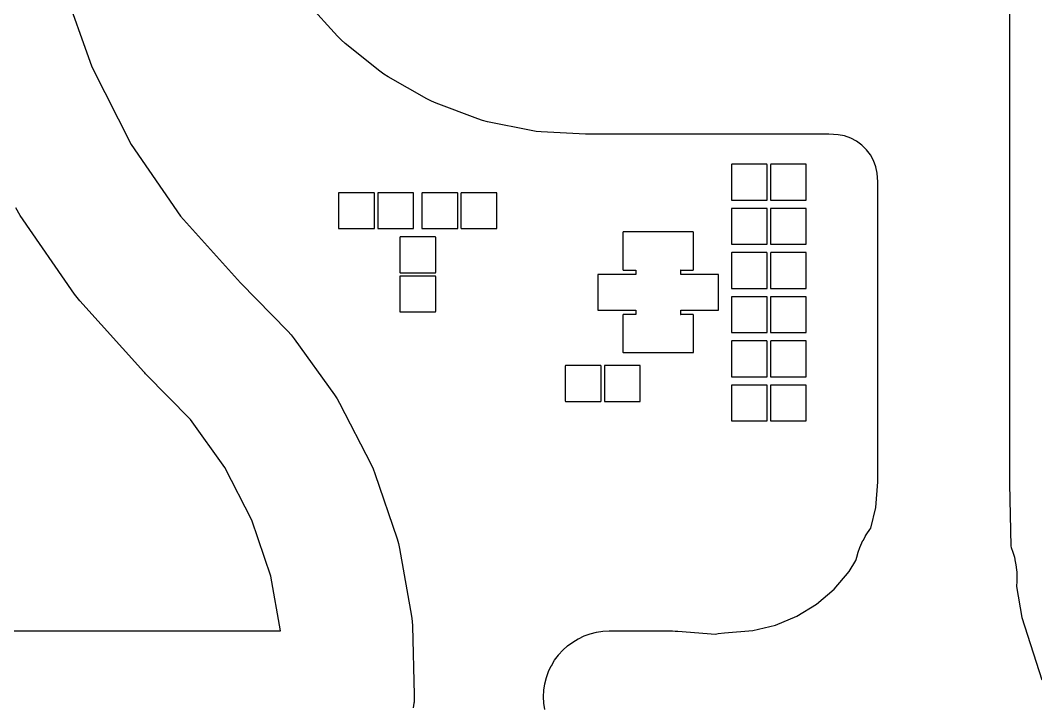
# Model space of a CAD drawing. Header units: inches. Extents: x -0.5 to 10, y -2.4 to 3.9.
# Drawn here: x 0.719 to 1.639, y 0.926 to 1.549 of the extents above; entities that cross this region are included whole.
import ezdxf

# ---------------------------------------------------------------- set-up
doc = ezdxf.new("R2010")
doc.units = ezdxf.units.IN

msp = doc.modelspace()

# ---------------------------------------------------------------- linework, layer by layer
for points in [[(1.61525, 1.905529), (1.61525, 1.129138), (1.616463, 1.072586), (1.616922, 1.071477), (1.616923, 1.071473), (1.616929, 1.071459), (1.618534, 1.067109), (1.618541, 1.067088), (1.618546, 1.067071), (1.619805, 1.062609), (1.61981, 1.06259), (1.62033, 1.060423), (1.620333, 1.060409), (1.620334, 1.060404), (1.621239, 1.055856), (1.621242, 1.055835), (1.621245, 1.055818), (1.62179, 1.051213), (1.621791, 1.051205), (1.621792, 1.051194), (1.621966, 1.048972), (1.621967, 1.048959), (1.621968, 1.048953), (1.62215, 1.04432), (1.62215, 1.0443), (1.62215, 1.04428), (1.621968, 1.039647), (1.621967, 1.039641), (1.621966, 1.039628), (1.621792, 1.037406), (1.621791, 1.037395), (1.62179, 1.037387), (1.621653, 1.036232), (1.626406, 1.007961), (1.644549, 0.951652)], [(0.757878, 1.580906), (0.784073, 1.506684), (0.819784, 1.436542), (0.864406, 1.371674), (0.918928, 1.311164), (0.961752, 1.267365), (0.961762, 1.267355), (0.961765, 1.267351), (0.964741, 1.264069), (0.964754, 1.264055), (0.964766, 1.264041), (0.967487, 1.260545), (0.96749, 1.260542), (0.967499, 1.26053), (1.004003, 1.209833), (1.004003, 1.209833), (1.004014, 1.209817), (1.006457, 1.206142), (1.006468, 1.206125), (1.006477, 1.20611), (1.008639, 1.202262), (1.008639, 1.202262), (1.008648, 1.202246), (1.037193, 1.146676), (1.037201, 1.14666), (1.037201, 1.146659), (1.03907, 1.142661), (1.039078, 1.142643), (1.039084, 1.142626), (1.040649, 1.138499), (1.04065, 1.138496), (1.040655, 1.138482), (1.060604, 1.07928), (1.060604, 1.079278), (1.060609, 1.079262), (1.061862, 1.07503), (1.061866, 1.075014), (1.061871, 1.074993), (1.062803, 1.070679), (1.062805, 1.070669), (1.062807, 1.070661), (1.073714, 1.009148), (1.073715, 1.009141), (1.073717, 1.00913), (1.074324, 1.004758), (1.074326, 1.004743), (1.074328, 1.004721), (1.074607, 1.000316), (1.074608, 1.000311), (1.074608, 1.000297), (1.07623, 0.937846), (1.07623, 0.937833), (1.07623, 0.937821), (1.076213, 0.937073), (1.076249, 0.936325), (1.07625, 0.9363), (1.076249, 0.936275), (1.076145, 0.934153), (1.076096, 0.932028), (1.076095, 0.932004), (1.076092, 0.931979), (1.076002, 0.931236), (1.075965, 0.930488), (1.075963, 0.930461), (1.07596, 0.930439), (1.075648, 0.928336), (1.075391, 0.926227)], [(1.19449, 0.924707), (1.19364, 0.930439), (1.193637, 0.930461), (1.193635, 0.930488), (1.193351, 0.936275), (1.19335, 0.9363), (1.193351, 0.936325), (1.193635, 0.942112), (1.193637, 0.942139), (1.19364, 0.942161), (1.19449, 0.947893), (1.194494, 0.947917), (1.1945, 0.947942), (1.195908, 0.953563), (1.195915, 0.953589), (1.195922, 0.95361), (1.197874, 0.959066), (1.197884, 0.95909), (1.197893, 0.959111), (1.200371, 0.96435), (1.200382, 0.964372), (1.200394, 0.964393), (1.203373, 0.969363), (1.203384, 0.969381), (1.2034, 0.969404), (1.206852, 0.974059), (1.206866, 0.974077), (1.206883, 0.974097), (1.210775, 0.97839), (1.210792, 0.978408), (1.21081, 0.978425), (1.215103, 0.982317), (1.215123, 0.982334), (1.215141, 0.982348), (1.219796, 0.9858), (1.219819, 0.985816), (1.219837, 0.985827), (1.224807, 0.988806), (1.224828, 0.988818), (1.22485, 0.988829), (1.230089, 0.991307), (1.23011, 0.991316), (1.230134, 0.991326), (1.23559, 0.993278), (1.235611, 0.993285), (1.235637, 0.993292), (1.241258, 0.9947), (1.241283, 0.994706), (1.241307, 0.99471), (1.247039, 0.99556), (1.247061, 0.995563), (1.247088, 0.995565), (1.252875, 0.995849), (1.25289, 0.99585), (1.2529, 0.99585), (1.3102, 0.99585), (1.31021, 0.99585), (1.310225, 0.995849), (1.312535, 0.995736), (1.314848, 0.995668), (1.314853, 0.995668), (1.314872, 0.995666), (1.349126, 0.992971), (1.351507, 0.993518), (1.351533, 0.993523), (1.351556, 0.993526), (1.357303, 0.994264), (1.357316, 0.994265), (1.357328, 0.994266), (1.382941, 0.996282), (1.403367, 1.001186), (1.422774, 1.009225), (1.440684, 1.0202), (1.456657, 1.033843), (1.4703, 1.049816), (1.476311, 1.059625), (1.476466, 1.060404), (1.476467, 1.060409), (1.47647, 1.060423), (1.47699, 1.06259), (1.47699, 1.06259), (1.476995, 1.062609), (1.478254, 1.067071), (1.478259, 1.067088), (1.478266, 1.067109), (1.479871, 1.071459), (1.479877, 1.071473), (1.479878, 1.071477), (1.480731, 1.073535), (1.480736, 1.073547), (1.480739, 1.073553), (1.48268, 1.077764), (1.482689, 1.077783), (1.482698, 1.077799), (1.484963, 1.081845), (1.484968, 1.081854), (1.484973, 1.081861), (1.486137, 1.083761), (1.486142, 1.083769), (1.486148, 1.083778), (1.488724, 1.087633), (1.488736, 1.08765), (1.488747, 1.087665), (1.489746, 1.088932), (1.494241, 1.107654), (1.49615, 1.130938), (1.49615, 1.402553), (1.49557, 1.410589), (1.494303, 1.416356), (1.492221, 1.421881), (1.489367, 1.42705), (1.485799, 1.431755), (1.481593, 1.435899), (1.476836, 1.439396), (1.471625, 1.442173), (1.466069, 1.444172), (1.460262, 1.445358), (1.451774, 1.44585), (1.2342, 1.44585), (1.23419, 1.44585), (1.234175, 1.445851), (1.232754, 1.44592), (1.231331, 1.44592), (1.231321, 1.44592), (1.231307, 1.44592), (1.19117, 1.447873), (1.191155, 1.447874), (1.191151, 1.447874), (1.186605, 1.448272), (1.186584, 1.448274), (1.186566, 1.448277), (1.182064, 1.449024), (1.182056, 1.449026), (1.182045, 1.449028), (1.142696, 1.457136), (1.142684, 1.457138), (1.142677, 1.45714), (1.138176, 1.458253), (1.138157, 1.458258), (1.138138, 1.458264), (1.133738, 1.459727), (1.133731, 1.45973), (1.13372, 1.459734), (1.096123, 1.473898), (1.096112, 1.473902), (1.096105, 1.473905), (1.091834, 1.475709), (1.091817, 1.475716), (1.091798, 1.475725), (1.087682, 1.477858), (1.087668, 1.477866), (1.087664, 1.477868), (1.052746, 1.497739), (1.05274, 1.497742), (1.052729, 1.497749), (1.048793, 1.500198), (1.048777, 1.500209), (1.04876, 1.50022), (1.045028, 1.502971), (1.045018, 1.502978), (1.045012, 1.502983), (1.013632, 1.528072), (1.013617, 1.528084), (1.010112, 1.531119), (1.010099, 1.531132), (1.010084, 1.531146), (1.006828, 1.534447), (1.006818, 1.534458), (1.006814, 1.534462), (0.979746, 1.56415)], [(0.44654, 0.99585), (0.955114, 0.99585), (0.946315, 1.045476), (0.929215, 1.096224), (0.904746, 1.143858), (0.873464, 1.187303), (0.832921, 1.228768), (0.83292, 1.228769), (0.832904, 1.228786), (0.832115, 1.229676), (0.831277, 1.23052), (0.831268, 1.230529), (0.83126, 1.230538), (0.773314, 1.294847), (0.773303, 1.294861), (0.773293, 1.294872), (0.768511, 1.300933), (0.768501, 1.300947), (0.768492, 1.30096), (0.719434, 1.372276), (0.719424, 1.372291), (0.719416, 1.372303), (0.715445, 1.378979)]]:
    msp.add_lwpolyline(points)
for points in [[(1.363925, 1.386051), (1.363925, 1.386051), (1.36395, 1.38605), (1.39545, 1.38605), (1.395475, 1.386051), (1.395524, 1.386056), (1.395572, 1.386065), (1.395619, 1.386079), (1.395664, 1.386098), (1.395707, 1.386121), (1.395748, 1.386149), (1.395786, 1.38618), (1.39582, 1.386214), (1.395851, 1.386252), (1.395879, 1.386293), (1.395902, 1.386336), (1.395921, 1.386381), (1.395935, 1.386428), (1.395944, 1.386476), (1.395949, 1.386525), (1.39595, 1.38655), (1.39595, 1.41805), (1.395949, 1.418075), (1.395944, 1.418124), (1.395935, 1.418172), (1.395921, 1.418219), (1.395902, 1.418264), (1.395879, 1.418307), (1.395851, 1.418348), (1.39582, 1.418386), (1.395786, 1.41842), (1.395748, 1.418451), (1.395707, 1.418479), (1.395664, 1.418502), (1.395619, 1.418521), (1.395572, 1.418535), (1.395524, 1.418544), (1.395475, 1.418549), (1.39545, 1.41855), (1.36395, 1.41855), (1.363925, 1.418549), (1.363876, 1.418544), (1.363828, 1.418535), (1.363781, 1.418521), (1.363736, 1.418502), (1.363693, 1.418479), (1.363652, 1.418451), (1.363614, 1.41842), (1.36358, 1.418386), (1.363549, 1.418348), (1.363521, 1.418307), (1.363498, 1.418264), (1.363479, 1.418219), (1.363465, 1.418172), (1.363456, 1.418124), (1.363451, 1.418075), (1.36345, 1.41805), (1.36345, 1.38655), (1.363451, 1.386525), (1.363456, 1.386476), (1.363465, 1.386428), (1.363479, 1.386381), (1.363498, 1.386336), (1.363521, 1.386293), (1.363549, 1.386252), (1.36358, 1.386214), (1.363614, 1.38618), (1.363652, 1.386149), (1.363693, 1.386121), (1.363736, 1.386098), (1.363781, 1.386079), (1.363828, 1.386065), (1.363876, 1.386056)], [(1.399325, 1.386051), (1.399325, 1.386051), (1.39935, 1.38605), (1.43085, 1.38605), (1.430875, 1.386051), (1.430924, 1.386056), (1.430972, 1.386065), (1.431019, 1.386079), (1.431064, 1.386098), (1.431107, 1.386121), (1.431148, 1.386149), (1.431186, 1.38618), (1.43122, 1.386214), (1.431251, 1.386252), (1.431279, 1.386293), (1.431302, 1.386336), (1.431321, 1.386381), (1.431335, 1.386428), (1.431344, 1.386476), (1.431349, 1.386525), (1.43135, 1.38655), (1.43135, 1.41805), (1.431349, 1.418075), (1.431344, 1.418124), (1.431335, 1.418172), (1.431321, 1.418219), (1.431302, 1.418264), (1.431279, 1.418307), (1.431251, 1.418348), (1.43122, 1.418386), (1.431186, 1.41842), (1.431148, 1.418451), (1.431107, 1.418479), (1.431064, 1.418502), (1.431019, 1.418521), (1.430972, 1.418535), (1.430924, 1.418544), (1.430875, 1.418549), (1.43085, 1.41855), (1.39935, 1.41855), (1.399325, 1.418549), (1.399276, 1.418544), (1.399228, 1.418535), (1.399181, 1.418521), (1.399136, 1.418502), (1.399093, 1.418479), (1.399052, 1.418451), (1.399014, 1.41842), (1.39898, 1.418386), (1.398949, 1.418348), (1.398921, 1.418307), (1.398898, 1.418264), (1.398879, 1.418219), (1.398865, 1.418172), (1.398856, 1.418124), (1.398851, 1.418075), (1.39885, 1.41805), (1.39885, 1.38655), (1.398851, 1.386525), (1.398856, 1.386476), (1.398865, 1.386428), (1.398879, 1.386381), (1.398898, 1.386336), (1.398921, 1.386293), (1.398949, 1.386252), (1.39898, 1.386214), (1.399014, 1.38618), (1.399052, 1.386149), (1.399093, 1.386121), (1.399136, 1.386098), (1.399181, 1.386079), (1.399228, 1.386065), (1.399276, 1.386056)], [(1.007651, 1.392275), (1.007651, 1.392275), (1.00765, 1.39225), (1.00765, 1.36075), (1.007651, 1.360725), (1.007656, 1.360676), (1.007665, 1.360628), (1.007679, 1.360581), (1.007698, 1.360536), (1.007721, 1.360493), (1.007749, 1.360452), (1.00778, 1.360414), (1.007814, 1.36038), (1.007852, 1.360349), (1.007893, 1.360321), (1.007936, 1.360298), (1.007981, 1.360279), (1.008028, 1.360265), (1.008076, 1.360256), (1.008125, 1.360251), (1.00815, 1.36025), (1.03965, 1.36025), (1.039675, 1.360251), (1.039724, 1.360256), (1.039772, 1.360265), (1.039819, 1.360279), (1.039864, 1.360298), (1.039907, 1.360321), (1.039948, 1.360349), (1.039986, 1.36038), (1.04002, 1.360414), (1.040051, 1.360452), (1.040079, 1.360493), (1.040102, 1.360536), (1.040121, 1.360581), (1.040135, 1.360628), (1.040144, 1.360676), (1.040149, 1.360725), (1.04015, 1.36075), (1.04015, 1.39225), (1.040149, 1.392275), (1.040144, 1.392324), (1.040135, 1.392372), (1.040121, 1.392419), (1.040102, 1.392464), (1.040079, 1.392507), (1.040051, 1.392548), (1.04002, 1.392586), (1.039986, 1.39262), (1.039948, 1.392651), (1.039907, 1.392679), (1.039864, 1.392702), (1.039819, 1.392721), (1.039772, 1.392735), (1.039724, 1.392744), (1.039675, 1.392749), (1.03965, 1.39275), (1.00815, 1.39275), (1.008125, 1.392749), (1.008076, 1.392744), (1.008028, 1.392735), (1.007981, 1.392721), (1.007936, 1.392702), (1.007893, 1.392679), (1.007852, 1.392651), (1.007814, 1.39262), (1.00778, 1.392586), (1.007749, 1.392548), (1.007721, 1.392507), (1.007698, 1.392464), (1.007679, 1.392419), (1.007665, 1.392372), (1.007656, 1.392324)], [(1.043151, 1.392275), (1.043151, 1.392275), (1.04315, 1.39225), (1.04315, 1.36075), (1.043151, 1.360725), (1.043156, 1.360676), (1.043165, 1.360628), (1.043179, 1.360581), (1.043198, 1.360536), (1.043221, 1.360493), (1.043249, 1.360452), (1.04328, 1.360414), (1.043314, 1.36038), (1.043352, 1.360349), (1.043393, 1.360321), (1.043436, 1.360298), (1.043481, 1.360279), (1.043528, 1.360265), (1.043576, 1.360256), (1.043625, 1.360251), (1.04365, 1.36025), (1.07515, 1.36025), (1.075175, 1.360251), (1.075224, 1.360256), (1.075272, 1.360265), (1.075319, 1.360279), (1.075364, 1.360298), (1.075407, 1.360321), (1.075448, 1.360349), (1.075486, 1.36038), (1.07552, 1.360414), (1.075551, 1.360452), (1.075579, 1.360493), (1.075602, 1.360536), (1.075621, 1.360581), (1.075635, 1.360628), (1.075644, 1.360676), (1.075649, 1.360725), (1.07565, 1.36075), (1.07565, 1.39225), (1.075649, 1.392275), (1.075644, 1.392324), (1.075635, 1.392372), (1.075621, 1.392419), (1.075602, 1.392464), (1.075579, 1.392507), (1.075551, 1.392548), (1.07552, 1.392586), (1.075486, 1.39262), (1.075448, 1.392651), (1.075407, 1.392679), (1.075364, 1.392702), (1.075319, 1.392721), (1.075272, 1.392735), (1.075224, 1.392744), (1.075175, 1.392749), (1.07515, 1.39275), (1.04365, 1.39275), (1.043625, 1.392749), (1.043576, 1.392744), (1.043528, 1.392735), (1.043481, 1.392721), (1.043436, 1.392702), (1.043393, 1.392679), (1.043352, 1.392651), (1.043314, 1.39262), (1.04328, 1.392586), (1.043249, 1.392548), (1.043221, 1.392507), (1.043198, 1.392464), (1.043179, 1.392419), (1.043165, 1.392372), (1.043156, 1.392324)], [(1.083625, 1.360251), (1.083625, 1.360251), (1.08365, 1.36025), (1.11515, 1.36025), (1.115175, 1.360251), (1.115224, 1.360256), (1.115272, 1.360265), (1.115319, 1.360279), (1.115364, 1.360298), (1.115407, 1.360321), (1.115448, 1.360349), (1.115486, 1.36038), (1.11552, 1.360414), (1.115551, 1.360452), (1.115579, 1.360493), (1.115602, 1.360536), (1.115621, 1.360581), (1.115635, 1.360628), (1.115644, 1.360676), (1.115649, 1.360725), (1.11565, 1.36075), (1.11565, 1.39225), (1.115649, 1.392275), (1.115644, 1.392324), (1.115635, 1.392372), (1.115621, 1.392419), (1.115602, 1.392464), (1.115579, 1.392507), (1.115551, 1.392548), (1.11552, 1.392586), (1.115486, 1.39262), (1.115448, 1.392651), (1.115407, 1.392679), (1.115364, 1.392702), (1.115319, 1.392721), (1.115272, 1.392735), (1.115224, 1.392744), (1.115175, 1.392749), (1.11515, 1.39275), (1.08365, 1.39275), (1.083625, 1.392749), (1.083576, 1.392744), (1.083528, 1.392735), (1.083481, 1.392721), (1.083436, 1.392702), (1.083393, 1.392679), (1.083352, 1.392651), (1.083314, 1.39262), (1.08328, 1.392586), (1.083249, 1.392548), (1.083221, 1.392507), (1.083198, 1.392464), (1.083179, 1.392419), (1.083165, 1.392372), (1.083156, 1.392324), (1.083151, 1.392275), (1.08315, 1.39225), (1.08315, 1.36075), (1.083151, 1.360725), (1.083156, 1.360676), (1.083165, 1.360628), (1.083179, 1.360581), (1.083198, 1.360536), (1.083221, 1.360493), (1.083249, 1.360452), (1.08328, 1.360414), (1.083314, 1.36038), (1.083352, 1.360349), (1.083393, 1.360321), (1.083436, 1.360298), (1.083481, 1.360279), (1.083528, 1.360265), (1.083576, 1.360256)], [(1.118551, 1.392275), (1.118551, 1.392275), (1.11855, 1.39225), (1.11855, 1.36075), (1.118551, 1.360725), (1.118556, 1.360676), (1.118565, 1.360628), (1.118579, 1.360581), (1.118598, 1.360536), (1.118621, 1.360493), (1.118649, 1.360452), (1.11868, 1.360414), (1.118714, 1.36038), (1.118752, 1.360349), (1.118793, 1.360321), (1.118836, 1.360298), (1.118881, 1.360279), (1.118928, 1.360265), (1.118976, 1.360256), (1.119025, 1.360251), (1.11905, 1.36025), (1.15055, 1.36025), (1.150575, 1.360251), (1.150624, 1.360256), (1.150672, 1.360265), (1.150719, 1.360279), (1.150764, 1.360298), (1.150807, 1.360321), (1.150848, 1.360349), (1.150886, 1.36038), (1.15092, 1.360414), (1.150951, 1.360452), (1.150979, 1.360493), (1.151002, 1.360536), (1.151021, 1.360581), (1.151035, 1.360628), (1.151044, 1.360676), (1.151049, 1.360725), (1.15105, 1.36075), (1.15105, 1.39225), (1.151049, 1.392275), (1.151044, 1.392324), (1.151035, 1.392372), (1.151021, 1.392419), (1.151002, 1.392464), (1.150979, 1.392507), (1.150951, 1.392548), (1.15092, 1.392586), (1.150886, 1.39262), (1.150848, 1.392651), (1.150807, 1.392679), (1.150764, 1.392702), (1.150719, 1.392721), (1.150672, 1.392735), (1.150624, 1.392744), (1.150575, 1.392749), (1.15055, 1.39275), (1.11905, 1.39275), (1.119025, 1.392749), (1.118976, 1.392744), (1.118928, 1.392735), (1.118881, 1.392721), (1.118836, 1.392702), (1.118793, 1.392679), (1.118752, 1.392651), (1.118714, 1.39262), (1.11868, 1.392586), (1.118649, 1.392548), (1.118621, 1.392507), (1.118598, 1.392464), (1.118579, 1.392419), (1.118565, 1.392372), (1.118556, 1.392324)], [(1.363925, 1.346051), (1.363925, 1.346051), (1.36395, 1.34605), (1.39545, 1.34605), (1.395475, 1.346051), (1.395524, 1.346056), (1.395572, 1.346065), (1.395619, 1.346079), (1.395664, 1.346098), (1.395707, 1.346121), (1.395748, 1.346149), (1.395786, 1.34618), (1.39582, 1.346214), (1.395851, 1.346252), (1.395879, 1.346293), (1.395902, 1.346336), (1.395921, 1.346381), (1.395935, 1.346428), (1.395944, 1.346476), (1.395949, 1.346525), (1.39595, 1.34655), (1.39595, 1.37805), (1.395949, 1.378075), (1.395944, 1.378124), (1.395935, 1.378172), (1.395921, 1.378219), (1.395902, 1.378264), (1.395879, 1.378307), (1.395851, 1.378348), (1.39582, 1.378386), (1.395786, 1.37842), (1.395748, 1.378451), (1.395707, 1.378479), (1.395664, 1.378502), (1.395619, 1.378521), (1.395572, 1.378535), (1.395524, 1.378544), (1.395475, 1.378549), (1.39545, 1.37855), (1.36395, 1.37855), (1.363925, 1.378549), (1.363876, 1.378544), (1.363828, 1.378535), (1.363781, 1.378521), (1.363736, 1.378502), (1.363693, 1.378479), (1.363652, 1.378451), (1.363614, 1.37842), (1.36358, 1.378386), (1.363549, 1.378348), (1.363521, 1.378307), (1.363498, 1.378264), (1.363479, 1.378219), (1.363465, 1.378172), (1.363456, 1.378124), (1.363451, 1.378075), (1.36345, 1.37805), (1.36345, 1.34655), (1.363451, 1.346525), (1.363456, 1.346476), (1.363465, 1.346428), (1.363479, 1.346381), (1.363498, 1.346336), (1.363521, 1.346293), (1.363549, 1.346252), (1.36358, 1.346214), (1.363614, 1.34618), (1.363652, 1.346149), (1.363693, 1.346121), (1.363736, 1.346098), (1.363781, 1.346079), (1.363828, 1.346065), (1.363876, 1.346056)], [(1.398851, 1.378075), (1.398851, 1.378075), (1.39885, 1.37805), (1.39885, 1.34655), (1.398851, 1.346525), (1.398856, 1.346476), (1.398865, 1.346428), (1.398879, 1.346381), (1.398898, 1.346336), (1.398921, 1.346293), (1.398949, 1.346252), (1.39898, 1.346214), (1.399014, 1.34618), (1.399052, 1.346149), (1.399093, 1.346121), (1.399136, 1.346098), (1.399181, 1.346079), (1.399228, 1.346065), (1.399276, 1.346056), (1.399325, 1.346051), (1.39935, 1.34605), (1.43085, 1.34605), (1.430875, 1.346051), (1.430924, 1.346056), (1.430972, 1.346065), (1.431019, 1.346079), (1.431064, 1.346098), (1.431107, 1.346121), (1.431148, 1.346149), (1.431186, 1.34618), (1.43122, 1.346214), (1.431251, 1.346252), (1.431279, 1.346293), (1.431302, 1.346336), (1.431321, 1.346381), (1.431335, 1.346428), (1.431344, 1.346476), (1.431349, 1.346525), (1.43135, 1.34655), (1.43135, 1.37805), (1.431349, 1.378075), (1.431344, 1.378124), (1.431335, 1.378172), (1.431321, 1.378219), (1.431302, 1.378264), (1.431279, 1.378307), (1.431251, 1.378348), (1.43122, 1.378386), (1.431186, 1.37842), (1.431148, 1.378451), (1.431107, 1.378479), (1.431064, 1.378502), (1.431019, 1.378521), (1.430972, 1.378535), (1.430924, 1.378544), (1.430875, 1.378549), (1.43085, 1.37855), (1.39935, 1.37855), (1.399325, 1.378549), (1.399276, 1.378544), (1.399228, 1.378535), (1.399181, 1.378521), (1.399136, 1.378502), (1.399093, 1.378479), (1.399052, 1.378451), (1.399014, 1.37842), (1.39898, 1.378386), (1.398949, 1.378348), (1.398921, 1.378307), (1.398898, 1.378264), (1.398879, 1.378219), (1.398865, 1.378172), (1.398856, 1.378124)], [(1.063151, 1.352275), (1.063151, 1.352275), (1.06315, 1.35225), (1.06315, 1.32075), (1.063151, 1.320725), (1.063156, 1.320676), (1.063165, 1.320628), (1.063179, 1.320581), (1.063198, 1.320536), (1.063221, 1.320493), (1.063249, 1.320452), (1.06328, 1.320414), (1.063314, 1.32038), (1.063352, 1.320349), (1.063393, 1.320321), (1.063436, 1.320298), (1.063481, 1.320279), (1.063528, 1.320265), (1.063576, 1.320256), (1.063625, 1.320251), (1.06365, 1.32025), (1.09515, 1.32025), (1.095175, 1.320251), (1.095224, 1.320256), (1.095272, 1.320265), (1.095319, 1.320279), (1.095364, 1.320298), (1.095407, 1.320321), (1.095448, 1.320349), (1.095486, 1.32038), (1.09552, 1.320414), (1.095551, 1.320452), (1.095579, 1.320493), (1.095602, 1.320536), (1.095621, 1.320581), (1.095635, 1.320628), (1.095644, 1.320676), (1.095649, 1.320725), (1.09565, 1.32075), (1.09565, 1.35225), (1.095649, 1.352275), (1.095644, 1.352324), (1.095635, 1.352372), (1.095621, 1.352419), (1.095602, 1.352464), (1.095579, 1.352507), (1.095551, 1.352548), (1.09552, 1.352586), (1.095486, 1.35262), (1.095448, 1.352651), (1.095407, 1.352679), (1.095364, 1.352702), (1.095319, 1.352721), (1.095272, 1.352735), (1.095224, 1.352744), (1.095175, 1.352749), (1.09515, 1.35275), (1.06365, 1.35275), (1.063625, 1.352749), (1.063576, 1.352744), (1.063528, 1.352735), (1.063481, 1.352721), (1.063436, 1.352702), (1.063393, 1.352679), (1.063352, 1.352651), (1.063314, 1.35262), (1.06328, 1.352586), (1.063249, 1.352548), (1.063221, 1.352507), (1.063198, 1.352464), (1.063179, 1.352419), (1.063165, 1.352372), (1.063156, 1.352324)], [(1.242553, 1.3026), (1.242551, 1.302575), (1.24255, 1.30255), (1.24255, 1.28685), (1.242551, 1.286825), (1.242556, 1.286776), (1.242565, 1.286728), (1.242579, 1.286681), (1.242598, 1.286636), (1.242621, 1.286593), (1.242649, 1.286552), (1.24268, 1.286514), (1.242714, 1.28648), (1.242752, 1.286449), (1.242793, 1.286421), (1.242836, 1.286398), (1.242881, 1.286379), (1.242928, 1.286365), (1.242976, 1.286356), (1.243025, 1.286351), (1.243025, 1.286351), (1.24305, 1.28635), (1.27655, 1.28635), (1.276575, 1.286351), (1.276624, 1.286356), (1.276672, 1.286365), (1.276719, 1.286379), (1.276764, 1.286398), (1.2768, 1.286417), (1.2768, 1.2827), (1.276801, 1.282675), (1.276806, 1.282626), (1.276815, 1.282578), (1.276829, 1.282531), (1.276848, 1.282486), (1.276867, 1.28245), (1.26575, 1.28245), (1.265725, 1.282449), (1.265676, 1.282444), (1.265628, 1.282435), (1.265581, 1.282421), (1.265536, 1.282402), (1.265493, 1.282379), (1.265452, 1.282351), (1.265414, 1.28232), (1.26538, 1.282286), (1.265349, 1.282248), (1.265321, 1.282207), (1.265298, 1.282164), (1.265279, 1.282119), (1.265265, 1.282072), (1.265256, 1.282024), (1.265251, 1.281975), (1.26525, 1.28195), (1.26525, 1.24845), (1.265251, 1.248425), (1.265256, 1.248376), (1.265265, 1.248328), (1.265279, 1.248281), (1.265298, 1.248236), (1.265321, 1.248193), (1.265349, 1.248152), (1.26538, 1.248114), (1.265414, 1.24808), (1.265452, 1.248049), (1.265493, 1.248021), (1.265536, 1.247998), (1.265581, 1.247979), (1.265628, 1.247965), (1.265676, 1.247956), (1.265725, 1.247951), (1.265725, 1.247951), (1.26575, 1.24795), (1.29715, 1.24795), (1.297175, 1.247951), (1.2972, 1.247953), (1.297225, 1.247951), (1.297225, 1.247951), (1.29725, 1.24795), (1.32865, 1.24795), (1.328675, 1.247951), (1.328724, 1.247956), (1.328772, 1.247965), (1.328819, 1.247979), (1.328864, 1.247998), (1.328907, 1.248021), (1.328948, 1.248049), (1.328986, 1.24808), (1.32902, 1.248114), (1.329051, 1.248152), (1.329079, 1.248193), (1.329102, 1.248236), (1.329121, 1.248281), (1.329135, 1.248328), (1.329144, 1.248376), (1.329149, 1.248425), (1.32915, 1.24845), (1.32915, 1.28195), (1.329149, 1.281975), (1.329144, 1.282024), (1.329135, 1.282072), (1.329121, 1.282119), (1.329102, 1.282164), (1.329079, 1.282207), (1.329051, 1.282248), (1.32902, 1.282286), (1.328986, 1.28232), (1.328948, 1.282351), (1.328907, 1.282379), (1.328864, 1.282402), (1.328819, 1.282421), (1.328772, 1.282435), (1.328724, 1.282444), (1.328675, 1.282449), (1.32865, 1.28245), (1.317533, 1.28245), (1.317552, 1.282486), (1.317571, 1.282531), (1.317585, 1.282578), (1.317594, 1.282626), (1.317599, 1.282675), (1.3176, 1.2827), (1.3176, 1.286417), (1.317636, 1.286398), (1.317681, 1.286379), (1.317728, 1.286365), (1.317776, 1.286356), (1.317825, 1.286351), (1.317825, 1.286351), (1.31785, 1.28635), (1.35135, 1.28635), (1.351375, 1.286351), (1.351424, 1.286356), (1.351472, 1.286365), (1.351519, 1.286379), (1.351564, 1.286398), (1.351607, 1.286421), (1.351648, 1.286449), (1.351686, 1.28648), (1.35172, 1.286514), (1.351751, 1.286552), (1.351779, 1.286593), (1.351802, 1.286636), (1.351821, 1.286681), (1.351835, 1.286728), (1.351844, 1.286776), (1.351849, 1.286825), (1.35185, 1.28685), (1.35185, 1.30255), (1.351849, 1.302575), (1.351847, 1.3026), (1.351849, 1.302625), (1.35185, 1.30265), (1.35185, 1.31835), (1.351849, 1.318375), (1.351844, 1.318424), (1.351835, 1.318472), (1.351821, 1.318519), (1.351802, 1.318564), (1.351779, 1.318607), (1.351751, 1.318648), (1.35172, 1.318686), (1.351686, 1.31872), (1.351648, 1.318751), (1.351607, 1.318779), (1.351564, 1.318802), (1.351519, 1.318821), (1.351472, 1.318835), (1.351424, 1.318844), (1.351375, 1.318849), (1.35135, 1.31885), (1.31785, 1.31885), (1.317825, 1.318849), (1.317776, 1.318844), (1.317728, 1.318835), (1.317681, 1.318821), (1.317636, 1.318802), (1.3176, 1.318783), (1.3176, 1.3225), (1.317599, 1.322525), (1.317594, 1.322574), (1.317585, 1.322622), (1.317571, 1.322669), (1.317552, 1.322714), (1.317533, 1.32275), (1.32865, 1.32275), (1.328675, 1.322751), (1.328724, 1.322756), (1.328772, 1.322765), (1.328819, 1.322779), (1.328864, 1.322798), (1.328907, 1.322821), (1.328948, 1.322849), (1.328986, 1.32288), (1.32902, 1.322914), (1.329051, 1.322952), (1.329079, 1.322993), (1.329102, 1.323036), (1.329121, 1.323081), (1.329135, 1.323128), (1.329144, 1.323176), (1.329149, 1.323225), (1.32915, 1.32325), (1.32915, 1.35675), (1.329149, 1.356775), (1.329144, 1.356824), (1.329135, 1.356872), (1.329121, 1.356919), (1.329102, 1.356964), (1.329079, 1.357007), (1.329051, 1.357048), (1.32902, 1.357086), (1.328986, 1.35712), (1.328948, 1.357151), (1.328907, 1.357179), (1.328864, 1.357202), (1.328819, 1.357221), (1.328772, 1.357235), (1.328724, 1.357244), (1.328675, 1.357249), (1.32865, 1.35725), (1.29725, 1.35725), (1.297225, 1.357249), (1.2972, 1.357247), (1.297175, 1.357249), (1.29715, 1.35725), (1.26575, 1.35725), (1.265725, 1.357249), (1.265676, 1.357244), (1.265628, 1.357235), (1.265581, 1.357221), (1.265536, 1.357202), (1.265493, 1.357179), (1.265452, 1.357151), (1.265414, 1.35712), (1.26538, 1.357086), (1.265349, 1.357048), (1.265321, 1.357007), (1.265298, 1.356964), (1.265279, 1.356919), (1.265265, 1.356872), (1.265256, 1.356824), (1.265251, 1.356775), (1.26525, 1.35675), (1.26525, 1.32325), (1.265251, 1.323225), (1.265256, 1.323176), (1.265265, 1.323128), (1.265279, 1.323081), (1.265298, 1.323036), (1.265321, 1.322993), (1.265349, 1.322952), (1.26538, 1.322914), (1.265414, 1.32288), (1.265452, 1.322849), (1.265493, 1.322821), (1.265536, 1.322798), (1.265581, 1.322779), (1.265628, 1.322765), (1.265676, 1.322756), (1.265725, 1.322751), (1.265725, 1.322751), (1.26575, 1.32275), (1.276867, 1.32275), (1.276848, 1.322714), (1.276829, 1.322669), (1.276815, 1.322622), (1.276806, 1.322574), (1.276801, 1.322525), (1.276801, 1.322525), (1.2768, 1.3225), (1.2768, 1.318783), (1.276764, 1.318802), (1.276719, 1.318821), (1.276672, 1.318835), (1.276624, 1.318844), (1.276575, 1.318849), (1.27655, 1.31885), (1.24305, 1.31885), (1.243025, 1.318849), (1.242976, 1.318844), (1.242928, 1.318835), (1.242881, 1.318821), (1.242836, 1.318802), (1.242793, 1.318779), (1.242752, 1.318751), (1.242714, 1.31872), (1.24268, 1.318686), (1.242649, 1.318648), (1.242621, 1.318607), (1.242598, 1.318564), (1.242579, 1.318519), (1.242565, 1.318472), (1.242556, 1.318424), (1.242551, 1.318375), (1.24255, 1.31835), (1.24255, 1.30265), (1.242551, 1.302625)], [(1.363451, 1.338075), (1.363451, 1.338075), (1.36345, 1.33805), (1.36345, 1.30655), (1.363451, 1.306525), (1.363456, 1.306476), (1.363465, 1.306428), (1.363479, 1.306381), (1.363498, 1.306336), (1.363521, 1.306293), (1.363549, 1.306252), (1.36358, 1.306214), (1.363614, 1.30618), (1.363652, 1.306149), (1.363693, 1.306121), (1.363736, 1.306098), (1.363781, 1.306079), (1.363828, 1.306065), (1.363876, 1.306056), (1.363925, 1.306051), (1.36395, 1.30605), (1.39545, 1.30605), (1.395475, 1.306051), (1.395524, 1.306056), (1.395572, 1.306065), (1.395619, 1.306079), (1.395664, 1.306098), (1.395707, 1.306121), (1.395748, 1.306149), (1.395786, 1.30618), (1.39582, 1.306214), (1.395851, 1.306252), (1.395879, 1.306293), (1.395902, 1.306336), (1.395921, 1.306381), (1.395935, 1.306428), (1.395944, 1.306476), (1.395949, 1.306525), (1.39595, 1.30655), (1.39595, 1.33805), (1.395949, 1.338075), (1.395944, 1.338124), (1.395935, 1.338172), (1.395921, 1.338219), (1.395902, 1.338264), (1.395879, 1.338307), (1.395851, 1.338348), (1.39582, 1.338386), (1.395786, 1.33842), (1.395748, 1.338451), (1.395707, 1.338479), (1.395664, 1.338502), (1.395619, 1.338521), (1.395572, 1.338535), (1.395524, 1.338544), (1.395475, 1.338549), (1.39545, 1.33855), (1.36395, 1.33855), (1.363925, 1.338549), (1.363876, 1.338544), (1.363828, 1.338535), (1.363781, 1.338521), (1.363736, 1.338502), (1.363693, 1.338479), (1.363652, 1.338451), (1.363614, 1.33842), (1.36358, 1.338386), (1.363549, 1.338348), (1.363521, 1.338307), (1.363498, 1.338264), (1.363479, 1.338219), (1.363465, 1.338172), (1.363456, 1.338124)], [(1.398851, 1.338075), (1.398851, 1.338075), (1.39885, 1.33805), (1.39885, 1.30655), (1.398851, 1.306525), (1.398856, 1.306476), (1.398865, 1.306428), (1.398879, 1.306381), (1.398898, 1.306336), (1.398921, 1.306293), (1.398949, 1.306252), (1.39898, 1.306214), (1.399014, 1.30618), (1.399052, 1.306149), (1.399093, 1.306121), (1.399136, 1.306098), (1.399181, 1.306079), (1.399228, 1.306065), (1.399276, 1.306056), (1.399325, 1.306051), (1.39935, 1.30605), (1.43085, 1.30605), (1.430875, 1.306051), (1.430924, 1.306056), (1.430972, 1.306065), (1.431019, 1.306079), (1.431064, 1.306098), (1.431107, 1.306121), (1.431148, 1.306149), (1.431186, 1.30618), (1.43122, 1.306214), (1.431251, 1.306252), (1.431279, 1.306293), (1.431302, 1.306336), (1.431321, 1.306381), (1.431335, 1.306428), (1.431344, 1.306476), (1.431349, 1.306525), (1.43135, 1.30655), (1.43135, 1.33805), (1.431349, 1.338075), (1.431344, 1.338124), (1.431335, 1.338172), (1.431321, 1.338219), (1.431302, 1.338264), (1.431279, 1.338307), (1.431251, 1.338348), (1.43122, 1.338386), (1.431186, 1.33842), (1.431148, 1.338451), (1.431107, 1.338479), (1.431064, 1.338502), (1.431019, 1.338521), (1.430972, 1.338535), (1.430924, 1.338544), (1.430875, 1.338549), (1.43085, 1.33855), (1.39935, 1.33855), (1.399325, 1.338549), (1.399276, 1.338544), (1.399228, 1.338535), (1.399181, 1.338521), (1.399136, 1.338502), (1.399093, 1.338479), (1.399052, 1.338451), (1.399014, 1.33842), (1.39898, 1.338386), (1.398949, 1.338348), (1.398921, 1.338307), (1.398898, 1.338264), (1.398879, 1.338219), (1.398865, 1.338172), (1.398856, 1.338124)], [(1.063625, 1.284751), (1.063625, 1.284751), (1.06365, 1.28475), (1.09515, 1.28475), (1.095175, 1.284751), (1.095224, 1.284756), (1.095272, 1.284765), (1.095319, 1.284779), (1.095364, 1.284798), (1.095407, 1.284821), (1.095448, 1.284849), (1.095486, 1.28488), (1.09552, 1.284914), (1.095551, 1.284952), (1.095579, 1.284993), (1.095602, 1.285036), (1.095621, 1.285081), (1.095635, 1.285128), (1.095644, 1.285176), (1.095649, 1.285225), (1.09565, 1.28525), (1.09565, 1.31675), (1.095649, 1.316775), (1.095644, 1.316824), (1.095635, 1.316872), (1.095621, 1.316919), (1.095602, 1.316964), (1.095579, 1.317007), (1.095551, 1.317048), (1.09552, 1.317086), (1.095486, 1.31712), (1.095448, 1.317151), (1.095407, 1.317179), (1.095364, 1.317202), (1.095319, 1.317221), (1.095272, 1.317235), (1.095224, 1.317244), (1.095175, 1.317249), (1.09515, 1.31725), (1.06365, 1.31725), (1.063625, 1.317249), (1.063576, 1.317244), (1.063528, 1.317235), (1.063481, 1.317221), (1.063436, 1.317202), (1.063393, 1.317179), (1.063352, 1.317151), (1.063314, 1.31712), (1.06328, 1.317086), (1.063249, 1.317048), (1.063221, 1.317007), (1.063198, 1.316964), (1.063179, 1.316919), (1.063165, 1.316872), (1.063156, 1.316824), (1.063151, 1.316775), (1.06315, 1.31675), (1.06315, 1.28525), (1.063151, 1.285225), (1.063156, 1.285176), (1.063165, 1.285128), (1.063179, 1.285081), (1.063198, 1.285036), (1.063221, 1.284993), (1.063249, 1.284952), (1.06328, 1.284914), (1.063314, 1.28488), (1.063352, 1.284849), (1.063393, 1.284821), (1.063436, 1.284798), (1.063481, 1.284779), (1.063528, 1.284765), (1.063576, 1.284756)], [(1.363925, 1.266051), (1.363925, 1.266051), (1.36395, 1.26605), (1.39545, 1.26605), (1.395475, 1.266051), (1.395524, 1.266056), (1.395572, 1.266065), (1.395619, 1.266079), (1.395664, 1.266098), (1.395707, 1.266121), (1.395748, 1.266149), (1.395786, 1.26618), (1.39582, 1.266214), (1.395851, 1.266252), (1.395879, 1.266293), (1.395902, 1.266336), (1.395921, 1.266381), (1.395935, 1.266428), (1.395944, 1.266476), (1.395949, 1.266525), (1.39595, 1.26655), (1.39595, 1.29805), (1.395949, 1.298075), (1.395944, 1.298124), (1.395935, 1.298172), (1.395921, 1.298219), (1.395902, 1.298264), (1.395879, 1.298307), (1.395851, 1.298348), (1.39582, 1.298386), (1.395786, 1.29842), (1.395748, 1.298451), (1.395707, 1.298479), (1.395664, 1.298502), (1.395619, 1.298521), (1.395572, 1.298535), (1.395524, 1.298544), (1.395475, 1.298549), (1.39545, 1.29855), (1.36395, 1.29855), (1.363925, 1.298549), (1.363876, 1.298544), (1.363828, 1.298535), (1.363781, 1.298521), (1.363736, 1.298502), (1.363693, 1.298479), (1.363652, 1.298451), (1.363614, 1.29842), (1.36358, 1.298386), (1.363549, 1.298348), (1.363521, 1.298307), (1.363498, 1.298264), (1.363479, 1.298219), (1.363465, 1.298172), (1.363456, 1.298124), (1.363451, 1.298075), (1.36345, 1.29805), (1.36345, 1.26655), (1.363451, 1.266525), (1.363456, 1.266476), (1.363465, 1.266428), (1.363479, 1.266381), (1.363498, 1.266336), (1.363521, 1.266293), (1.363549, 1.266252), (1.36358, 1.266214), (1.363614, 1.26618), (1.363652, 1.266149), (1.363693, 1.266121), (1.363736, 1.266098), (1.363781, 1.266079), (1.363828, 1.266065), (1.363876, 1.266056)], [(1.399325, 1.266051), (1.399325, 1.266051), (1.39935, 1.26605), (1.43085, 1.26605), (1.430875, 1.266051), (1.430924, 1.266056), (1.430972, 1.266065), (1.431019, 1.266079), (1.431064, 1.266098), (1.431107, 1.266121), (1.431148, 1.266149), (1.431186, 1.26618), (1.43122, 1.266214), (1.431251, 1.266252), (1.431279, 1.266293), (1.431302, 1.266336), (1.431321, 1.266381), (1.431335, 1.266428), (1.431344, 1.266476), (1.431349, 1.266525), (1.43135, 1.26655), (1.43135, 1.29805), (1.431349, 1.298075), (1.431344, 1.298124), (1.431335, 1.298172), (1.431321, 1.298219), (1.431302, 1.298264), (1.431279, 1.298307), (1.431251, 1.298348), (1.43122, 1.298386), (1.431186, 1.29842), (1.431148, 1.298451), (1.431107, 1.298479), (1.431064, 1.298502), (1.431019, 1.298521), (1.430972, 1.298535), (1.430924, 1.298544), (1.430875, 1.298549), (1.43085, 1.29855), (1.39935, 1.29855), (1.399325, 1.298549), (1.399276, 1.298544), (1.399228, 1.298535), (1.399181, 1.298521), (1.399136, 1.298502), (1.399093, 1.298479), (1.399052, 1.298451), (1.399014, 1.29842), (1.39898, 1.298386), (1.398949, 1.298348), (1.398921, 1.298307), (1.398898, 1.298264), (1.398879, 1.298219), (1.398865, 1.298172), (1.398856, 1.298124), (1.398851, 1.298075), (1.39885, 1.29805), (1.39885, 1.26655), (1.398851, 1.266525), (1.398856, 1.266476), (1.398865, 1.266428), (1.398879, 1.266381), (1.398898, 1.266336), (1.398921, 1.266293), (1.398949, 1.266252), (1.39898, 1.266214), (1.399014, 1.26618), (1.399052, 1.266149), (1.399093, 1.266121), (1.399136, 1.266098), (1.399181, 1.266079), (1.399228, 1.266065), (1.399276, 1.266056)], [(1.363925, 1.226051), (1.363925, 1.226051), (1.36395, 1.22605), (1.39545, 1.22605), (1.395475, 1.226051), (1.395524, 1.226056), (1.395572, 1.226065), (1.395619, 1.226079), (1.395664, 1.226098), (1.395707, 1.226121), (1.395748, 1.226149), (1.395786, 1.22618), (1.39582, 1.226214), (1.395851, 1.226252), (1.395879, 1.226293), (1.395902, 1.226336), (1.395921, 1.226381), (1.395935, 1.226428), (1.395944, 1.226476), (1.395949, 1.226525), (1.39595, 1.22655), (1.39595, 1.25805), (1.395949, 1.258075), (1.395944, 1.258124), (1.395935, 1.258172), (1.395921, 1.258219), (1.395902, 1.258264), (1.395879, 1.258307), (1.395851, 1.258348), (1.39582, 1.258386), (1.395786, 1.25842), (1.395748, 1.258451), (1.395707, 1.258479), (1.395664, 1.258502), (1.395619, 1.258521), (1.395572, 1.258535), (1.395524, 1.258544), (1.395475, 1.258549), (1.39545, 1.25855), (1.36395, 1.25855), (1.363925, 1.258549), (1.363876, 1.258544), (1.363828, 1.258535), (1.363781, 1.258521), (1.363736, 1.258502), (1.363693, 1.258479), (1.363652, 1.258451), (1.363614, 1.25842), (1.36358, 1.258386), (1.363549, 1.258348), (1.363521, 1.258307), (1.363498, 1.258264), (1.363479, 1.258219), (1.363465, 1.258172), (1.363456, 1.258124), (1.363451, 1.258075), (1.36345, 1.25805), (1.36345, 1.22655), (1.363451, 1.226525), (1.363456, 1.226476), (1.363465, 1.226428), (1.363479, 1.226381), (1.363498, 1.226336), (1.363521, 1.226293), (1.363549, 1.226252), (1.36358, 1.226214), (1.363614, 1.22618), (1.363652, 1.226149), (1.363693, 1.226121), (1.363736, 1.226098), (1.363781, 1.226079), (1.363828, 1.226065), (1.363876, 1.226056)], [(1.399325, 1.226051), (1.399325, 1.226051), (1.39935, 1.22605), (1.43085, 1.22605), (1.430875, 1.226051), (1.430924, 1.226056), (1.430972, 1.226065), (1.431019, 1.226079), (1.431064, 1.226098), (1.431107, 1.226121), (1.431148, 1.226149), (1.431186, 1.22618), (1.43122, 1.226214), (1.431251, 1.226252), (1.431279, 1.226293), (1.431302, 1.226336), (1.431321, 1.226381), (1.431335, 1.226428), (1.431344, 1.226476), (1.431349, 1.226525), (1.43135, 1.22655), (1.43135, 1.25805), (1.431349, 1.258075), (1.431344, 1.258124), (1.431335, 1.258172), (1.431321, 1.258219), (1.431302, 1.258264), (1.431279, 1.258307), (1.431251, 1.258348), (1.43122, 1.258386), (1.431186, 1.25842), (1.431148, 1.258451), (1.431107, 1.258479), (1.431064, 1.258502), (1.431019, 1.258521), (1.430972, 1.258535), (1.430924, 1.258544), (1.430875, 1.258549), (1.43085, 1.25855), (1.39935, 1.25855), (1.399325, 1.258549), (1.399276, 1.258544), (1.399228, 1.258535), (1.399181, 1.258521), (1.399136, 1.258502), (1.399093, 1.258479), (1.399052, 1.258451), (1.399014, 1.25842), (1.39898, 1.258386), (1.398949, 1.258348), (1.398921, 1.258307), (1.398898, 1.258264), (1.398879, 1.258219), (1.398865, 1.258172), (1.398856, 1.258124), (1.398851, 1.258075), (1.39885, 1.25805), (1.39885, 1.22655), (1.398851, 1.226525), (1.398856, 1.226476), (1.398865, 1.226428), (1.398879, 1.226381), (1.398898, 1.226336), (1.398921, 1.226293), (1.398949, 1.226252), (1.39898, 1.226214), (1.399014, 1.22618), (1.399052, 1.226149), (1.399093, 1.226121), (1.399136, 1.226098), (1.399181, 1.226079), (1.399228, 1.226065), (1.399276, 1.226056)], [(1.213425, 1.203751), (1.213425, 1.203751), (1.21345, 1.20375), (1.24495, 1.20375), (1.244975, 1.203751), (1.245024, 1.203756), (1.245072, 1.203765), (1.245119, 1.203779), (1.245164, 1.203798), (1.245207, 1.203821), (1.245248, 1.203849), (1.245286, 1.20388), (1.24532, 1.203914), (1.245351, 1.203952), (1.245379, 1.203993), (1.245402, 1.204036), (1.245421, 1.204081), (1.245435, 1.204128), (1.245444, 1.204176), (1.245449, 1.204225), (1.24545, 1.20425), (1.24545, 1.23575), (1.245449, 1.235775), (1.245444, 1.235824), (1.245435, 1.235872), (1.245421, 1.235919), (1.245402, 1.235964), (1.245379, 1.236007), (1.245351, 1.236048), (1.24532, 1.236086), (1.245286, 1.23612), (1.245248, 1.236151), (1.245207, 1.236179), (1.245164, 1.236202), (1.245119, 1.236221), (1.245072, 1.236235), (1.245024, 1.236244), (1.244975, 1.236249), (1.24495, 1.23625), (1.21345, 1.23625), (1.213425, 1.236249), (1.213376, 1.236244), (1.213328, 1.236235), (1.213281, 1.236221), (1.213236, 1.236202), (1.213193, 1.236179), (1.213152, 1.236151), (1.213114, 1.23612), (1.21308, 1.236086), (1.213049, 1.236048), (1.213021, 1.236007), (1.212998, 1.235964), (1.212979, 1.235919), (1.212965, 1.235872), (1.212956, 1.235824), (1.212951, 1.235775), (1.21295, 1.23575), (1.21295, 1.20425), (1.212951, 1.204225), (1.212956, 1.204176), (1.212965, 1.204128), (1.212979, 1.204081), (1.212998, 1.204036), (1.213021, 1.203993), (1.213049, 1.203952), (1.21308, 1.203914), (1.213114, 1.20388), (1.213152, 1.203849), (1.213193, 1.203821), (1.213236, 1.203798), (1.213281, 1.203779), (1.213328, 1.203765), (1.213376, 1.203756)], [(1.248925, 1.203751), (1.248925, 1.203751), (1.24895, 1.20375), (1.28045, 1.20375), (1.280475, 1.203751), (1.280524, 1.203756), (1.280572, 1.203765), (1.280619, 1.203779), (1.280664, 1.203798), (1.280707, 1.203821), (1.280748, 1.203849), (1.280786, 1.20388), (1.28082, 1.203914), (1.280851, 1.203952), (1.280879, 1.203993), (1.280902, 1.204036), (1.280921, 1.204081), (1.280935, 1.204128), (1.280944, 1.204176), (1.280949, 1.204225), (1.28095, 1.20425), (1.28095, 1.23575), (1.280949, 1.235775), (1.280944, 1.235824), (1.280935, 1.235872), (1.280921, 1.235919), (1.280902, 1.235964), (1.280879, 1.236007), (1.280851, 1.236048), (1.28082, 1.236086), (1.280786, 1.23612), (1.280748, 1.236151), (1.280707, 1.236179), (1.280664, 1.236202), (1.280619, 1.236221), (1.280572, 1.236235), (1.280524, 1.236244), (1.280475, 1.236249), (1.28045, 1.23625), (1.24895, 1.23625), (1.248925, 1.236249), (1.248876, 1.236244), (1.248828, 1.236235), (1.248781, 1.236221), (1.248736, 1.236202), (1.248693, 1.236179), (1.248652, 1.236151), (1.248614, 1.23612), (1.24858, 1.236086), (1.248549, 1.236048), (1.248521, 1.236007), (1.248498, 1.235964), (1.248479, 1.235919), (1.248465, 1.235872), (1.248456, 1.235824), (1.248451, 1.235775), (1.24845, 1.23575), (1.24845, 1.20425), (1.248451, 1.204225), (1.248456, 1.204176), (1.248465, 1.204128), (1.248479, 1.204081), (1.248498, 1.204036), (1.248521, 1.203993), (1.248549, 1.203952), (1.24858, 1.203914), (1.248614, 1.20388), (1.248652, 1.203849), (1.248693, 1.203821), (1.248736, 1.203798), (1.248781, 1.203779), (1.248828, 1.203765), (1.248876, 1.203756)], [(1.363925, 1.186051), (1.363925, 1.186051), (1.36395, 1.18605), (1.39545, 1.18605), (1.395475, 1.186051), (1.395524, 1.186056), (1.395572, 1.186065), (1.395619, 1.186079), (1.395664, 1.186098), (1.395707, 1.186121), (1.395748, 1.186149), (1.395786, 1.18618), (1.39582, 1.186214), (1.395851, 1.186252), (1.395879, 1.186293), (1.395902, 1.186336), (1.395921, 1.186381), (1.395935, 1.186428), (1.395944, 1.186476), (1.395949, 1.186525), (1.39595, 1.18655), (1.39595, 1.21805), (1.395949, 1.218075), (1.395944, 1.218124), (1.395935, 1.218172), (1.395921, 1.218219), (1.395902, 1.218264), (1.395879, 1.218307), (1.395851, 1.218348), (1.39582, 1.218386), (1.395786, 1.21842), (1.395748, 1.218451), (1.395707, 1.218479), (1.395664, 1.218502), (1.395619, 1.218521), (1.395572, 1.218535), (1.395524, 1.218544), (1.395475, 1.218549), (1.39545, 1.21855), (1.36395, 1.21855), (1.363925, 1.218549), (1.363876, 1.218544), (1.363828, 1.218535), (1.363781, 1.218521), (1.363736, 1.218502), (1.363693, 1.218479), (1.363652, 1.218451), (1.363614, 1.21842), (1.36358, 1.218386), (1.363549, 1.218348), (1.363521, 1.218307), (1.363498, 1.218264), (1.363479, 1.218219), (1.363465, 1.218172), (1.363456, 1.218124), (1.363451, 1.218075), (1.36345, 1.21805), (1.36345, 1.18655), (1.363451, 1.186525), (1.363456, 1.186476), (1.363465, 1.186428), (1.363479, 1.186381), (1.363498, 1.186336), (1.363521, 1.186293), (1.363549, 1.186252), (1.36358, 1.186214), (1.363614, 1.18618), (1.363652, 1.186149), (1.363693, 1.186121), (1.363736, 1.186098), (1.363781, 1.186079), (1.363828, 1.186065), (1.363876, 1.186056)], [(1.399325, 1.186051), (1.399325, 1.186051), (1.39935, 1.18605), (1.43085, 1.18605), (1.430875, 1.186051), (1.430924, 1.186056), (1.430972, 1.186065), (1.431019, 1.186079), (1.431064, 1.186098), (1.431107, 1.186121), (1.431148, 1.186149), (1.431186, 1.18618), (1.43122, 1.186214), (1.431251, 1.186252), (1.431279, 1.186293), (1.431302, 1.186336), (1.431321, 1.186381), (1.431335, 1.186428), (1.431344, 1.186476), (1.431349, 1.186525), (1.43135, 1.18655), (1.43135, 1.21805), (1.431349, 1.218075), (1.431344, 1.218124), (1.431335, 1.218172), (1.431321, 1.218219), (1.431302, 1.218264), (1.431279, 1.218307), (1.431251, 1.218348), (1.43122, 1.218386), (1.431186, 1.21842), (1.431148, 1.218451), (1.431107, 1.218479), (1.431064, 1.218502), (1.431019, 1.218521), (1.430972, 1.218535), (1.430924, 1.218544), (1.430875, 1.218549), (1.43085, 1.21855), (1.39935, 1.21855), (1.399325, 1.218549), (1.399276, 1.218544), (1.399228, 1.218535), (1.399181, 1.218521), (1.399136, 1.218502), (1.399093, 1.218479), (1.399052, 1.218451), (1.399014, 1.21842), (1.39898, 1.218386), (1.398949, 1.218348), (1.398921, 1.218307), (1.398898, 1.218264), (1.398879, 1.218219), (1.398865, 1.218172), (1.398856, 1.218124), (1.398851, 1.218075), (1.39885, 1.21805), (1.39885, 1.18655), (1.398851, 1.186525), (1.398856, 1.186476), (1.398865, 1.186428), (1.398879, 1.186381), (1.398898, 1.186336), (1.398921, 1.186293), (1.398949, 1.186252), (1.39898, 1.186214), (1.399014, 1.18618), (1.399052, 1.186149), (1.399093, 1.186121), (1.399136, 1.186098), (1.399181, 1.186079), (1.399228, 1.186065), (1.399276, 1.186056)]]:
    msp.add_lwpolyline(points, close=True)

doc.saveas('drawing.dxf')
